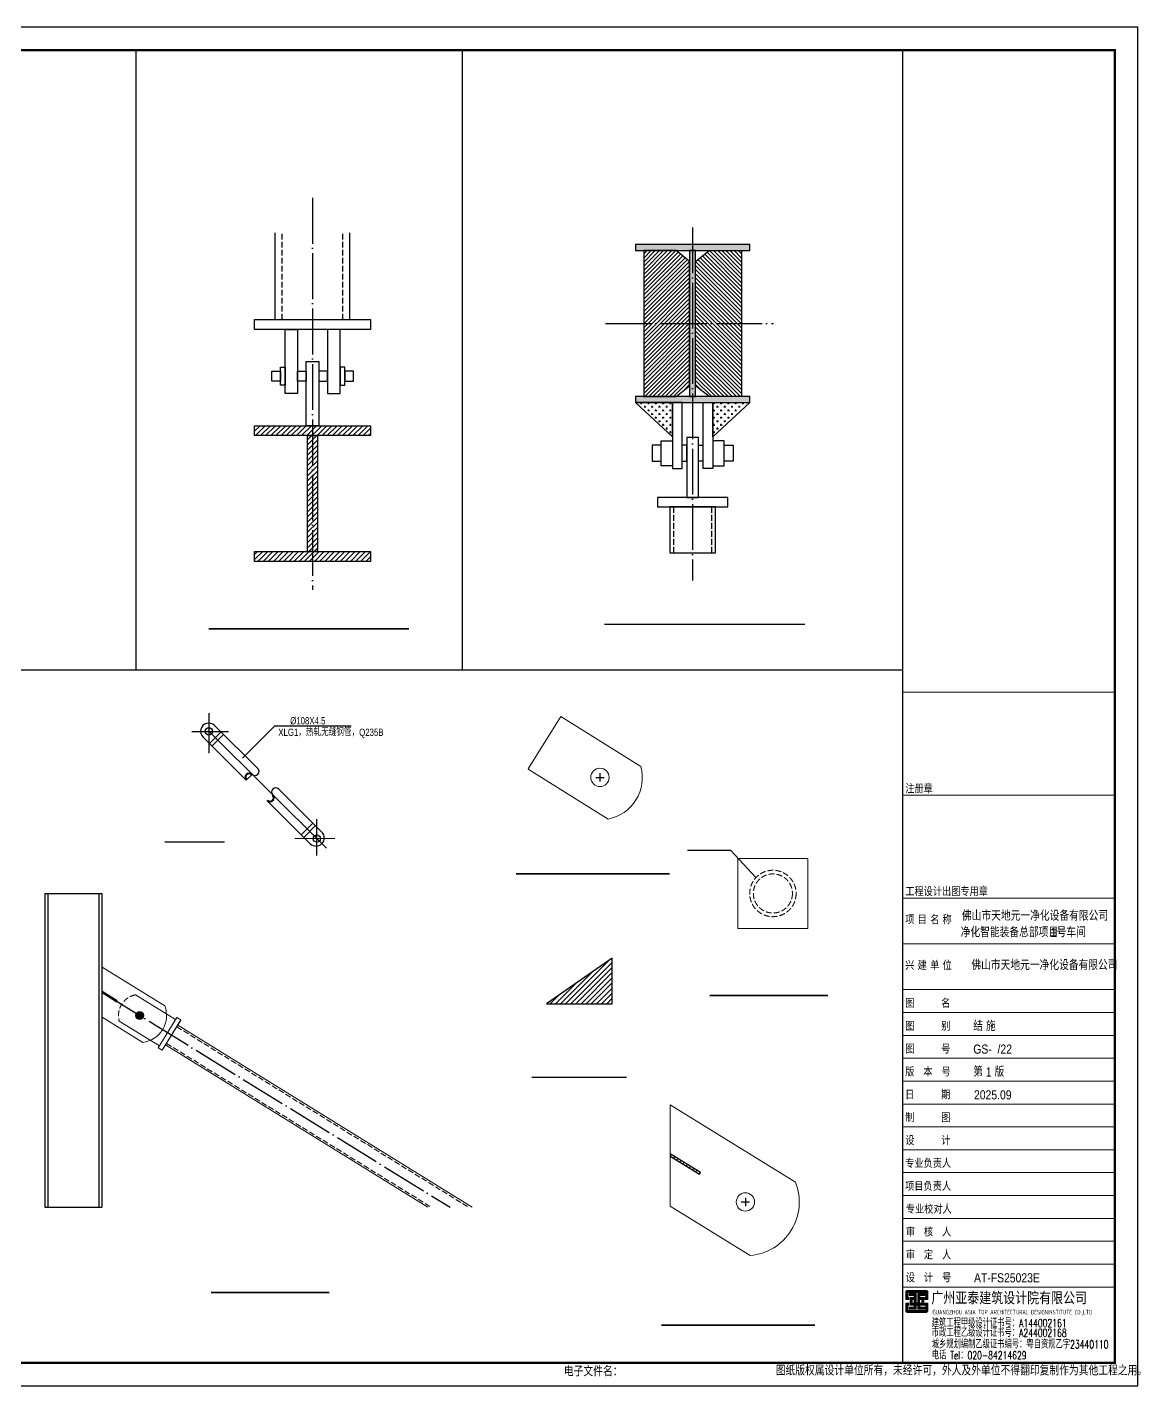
# Model space of a CAD drawing. Extents: x 95752 to 843522, y -411933 to 75567.
# Drawn here: x 686183 to 734763, y -211780 to -152380 of the extents above; entities that cross this region are included whole.
import ezdxf

# ---------------------------------------------------------------- set-up
doc = ezdxf.new("R2010")
doc.units = 0
doc.header["$LTSCALE"] = 1000
doc.header["$MEASUREMENT"] = 0
doc.linetypes.add('DASH', pattern=[0.35, 0.25, -0.1])
doc.linetypes.add('DOTE', pattern=[2.42, 2, -0.2, 0.02, -0.2])
for name, color, linetype in [('13', 4, 'Continuous'), ('4', 4, 'Continuous'), ('_0', 7, 'Continuous'), ('DIM_SYMB', 3, 'Continuous'), ('DOTE', 1, 'Continuous'), ('PUB_TITLE', 4, 'Continuous'), ('文字和字符', 7, 'Continuous'), ('构件', 2, 'Continuous'), ('钢柱', 6, 'Continuous')]:
    doc.layers.add(name, color=color, linetype=linetype)
doc.layers.add('14', color=2, linetype='Continuous', lineweight=20)
doc.layers.add('平立面图撑', color=211, linetype='Continuous', lineweight=18)
doc.styles.add('_HZTXT', font='gs_txt.shx', dxfattribs={"width": 0.8, "bigfont": 'hzdx.shx'})
doc.styles.add('HT', font='simhei.ttf')
doc.styles.add('HZTXT', font='romans.shx', dxfattribs={"width": 0.7, "bigfont": 'hzdx.shx'})
doc.styles.add('hztxt0', font='romans.shx', dxfattribs={"bigfont": 'gbcbig0.shx'})
doc.styles.get("Standard").update_dxf_attribs({"font": 'gbenor.shx', "bigfont": 'gbcbig.shx'})
doc.styles.add('宋体', font='SimSun.ttf')
pattern_1 = [(0, (680145.2, 843215.28), (158.75, 158.75), [79.375, -238.125]), (90, (680184.9, 843175.59), (-158.75, 158.75), [79.375, -238.125])]

# ---------------------------------------------------------------- blocks, each defined once
blk = doc.blocks.new('弘吉车间2')
at = {"layer": '14'}
h = blk.add_hatch(dxfattribs=at)
h.set_pattern_fill('ANSI31', color=256, scale=100, angle=135, style=0)
h.set_pattern_definition([(180, (-226475.39, -78017.824), (-3e-15, -12.5), [])])
edge = h.paths.add_edge_path()
edge.add_line((-9011, 2855), (-9011, 2773))
edge.add_line((-9011, 2773), (-9152, 2773))
edge.add_line((-9152, 2773), (-9152, 3084))
edge.add_arc((-9062, 3084), 90, 90, 180, ccw=False)
edge.add_line((-9062, 3174), (-8271, 3174))
edge.add_arc((-8271, 3084), 90, 0, 90, ccw=False)
edge.add_line((-8181, 3084), (-8181, 2768))
edge.add_line((-8181, 2768), (-8311, 2768))
edge.add_line((-8311, 2768), (-8311, 2862))
edge.add_line((-8311, 2862), (-8282, 2862))
edge.add_line((-8282, 2862), (-8268, 2862))
edge.add_line((-8268, 2862), (-8268, 3074))
edge.add_line((-8268, 3074), (-9055, 3074))
edge.add_line((-9055, 3074), (-9055, 2855))
edge.add_line((-9055, 2855), (-9011, 2855))
h.paths.add_polyline_path([(-8629, 2622), (-8629, 3030), (-8321, 3030), (-8321, 2942), (-8535, 2942), (-8535, 2855), (-8362, 2855), (-8362, 2525), (-8542, 2525), (-8542, 2442), (-8320, 2442), (-8320, 2365), (-8628, 2365), (-8628, 2526), (-8697, 2526), (-8697, 2365), (-9006, 2365), (-9006, 2442), (-8784, 2442), (-8784, 2525), (-8963, 2525), (-8963, 2855), (-8790, 2855), (-8790, 2942), (-9004, 2942), (-9004, 3030), (-8697, 3030), (-8697, 2622)])
h.paths.add_polyline_path([(-8874, 2772), (-8776, 2772), (-8776, 2616), (-8874, 2616)], flags=16)
h.paths.add_polyline_path([(-8452, 2772), (-8549, 2772), (-8549, 2616), (-8452, 2616)], flags=16)
edge = h.paths.add_edge_path()
edge.add_line((-9011, 2525), (-9011, 2607))
edge.add_line((-9011, 2607), (-9152, 2607))
edge.add_line((-9152, 2607), (-9152, 2296))
edge.add_arc((-9062, 2296), 90, 180, 270)
edge.add_line((-9062, 2206), (-8271, 2206))
edge.add_arc((-8271, 2296), 90, 270, 360)
edge.add_line((-8181, 2296), (-8181, 2612))
edge.add_line((-8181, 2612), (-8311, 2612))
edge.add_line((-8311, 2612), (-8311, 2518))
edge.add_line((-8311, 2518), (-8282, 2518))
edge.add_line((-8282, 2518), (-8268, 2518))
edge.add_line((-8268, 2518), (-8268, 2306))
edge.add_line((-8268, 2306), (-9055, 2306))
edge.add_line((-9055, 2306), (-9055, 2525))
edge.add_line((-9055, 2525), (-9011, 2525))
for p, q in [((-9300, 29320), (-9300, 0)), ((-9300, 29320), (0, 29320)), ((-9300, 24820), (0, 24820)), ((-9300, 20320), (0, 20320)), ((-9300, 18320), (0, 18320)), ((-9300, 16320), (0, 16320)), ((-9300, 15320), (0, 15320)), ((-9300, 14320), (0, 14320)), ((-9300, 13320), (0, 13320)), ((-9300, 12320), (0, 12320)), ((-9300, 11320), (0, 11320)), ((-9300, 10320), (0, 10320)), ((-9300, 9320), (0, 9320)), ((-9300, 8320), (0, 8320)), ((-9300, 7320), (0, 7320)), ((-9300, 6320), (0, 6320)), ((-9300, 5320), (0, 5320)), ((-9300, 4320), (0, 4320)), ((-9300, 3320), (0, 3320)), ((-9300, 3320), (0, 3320))]:
    blk.add_line(p, q, dxfattribs=at)
for points in [[(-9300, 0), (0, 0), (0, 29320), (-9300, 29320)], [(-8874, 2772), (-8776, 2772), (-8776, 2616), (-8874, 2616)], [(-8452, 2772), (-8549, 2772), (-8549, 2616), (-8452, 2616)]]:
    blk.add_lwpolyline(points, close=True, dxfattribs=at)
for points in [[(-9011, 2855), (-9011, 2773), (-9152, 2773), (-9152, 3084, -0.414214), (-9062, 3174), (-8271, 3174, -0.414214), (-8181, 3084), (-8181, 2768), (-8311, 2768), (-8311, 2862), (-8282, 2862), (-8268, 2862), (-8268, 3074), (-9055, 3074), (-9055, 2855)], [(-9011, 2525), (-9011, 2607), (-9152, 2607), (-9152, 2296, 0.414214), (-9062, 2206), (-8271, 2206, 0.414214), (-8181, 2296), (-8181, 2612), (-8311, 2612), (-8311, 2518), (-8282, 2518), (-8268, 2518), (-8268, 2306), (-9055, 2306), (-9055, 2525)]]:
    blk.add_lwpolyline(points, format="xyb", close=True, dxfattribs=at)
blk.add_lwpolyline([(-8629, 2622), (-8629, 2622), (-8629, 3030), (-8321, 3030), (-8321, 2942), (-8535, 2942), (-8535, 2855), (-8362, 2855), (-8362, 2525), (-8542, 2525), (-8542, 2442), (-8320, 2442), (-8320, 2365), (-8628, 2365), (-8628, 2526), (-8697, 2526), (-8697, 2365), (-9006, 2365), (-9006, 2442), (-8784, 2442), (-8784, 2525), (-8963, 2525), (-8963, 2855), (-8790, 2855), (-8790, 2942), (-9004, 2942), (-9004, 3030), (-8697, 3030), (-8697, 2622), (-8629, 2622)], dxfattribs=at)
at = {"layer": '13', "color": 7, "style": '_HZTXT', "width": 0.85}
for s, height, p in [('佛山市天地元一净化设备有限公司', 417.91, (-6694, 19336)), ('净化智能装备总部项目-', 417.91, (-6750, 18616)), ('1号车间', 417.9, (-2815, 18616)), ('佛山市天地元一净化设备有限公司', 417.91, (-6282, 17179)), ('结 施', 400, (-6198, 14522)), ('GS-  /22', 400, (-6198, 13522)), ('第 1 版', 400, (-6198, 12522)), ('2025.09', 400, (-6166, 11522)), ('AT-FS25023E', 400, (-6166, 3522))]:
    blk.add_text(s, height=height, dxfattribs=at).set_placement(p)
at = {"layer": '13', "style": 'HZTXT', "width": 0.7}
for s, p in [('建筑工程甲级设计证书号：A144002161', (-8015, 1568)), ('市政工程乙级设计证书号：A244002168', (-8015, 1144)), ('城乡规划编制乙级证书编号：粤自资规乙字23440110', (-8015, 639)), ('电话 Tel：020-84214629', (-8015, 159))]:
    blk.add_text(s, height=350, rotation=359.99972, dxfattribs=at).set_placement(p)
at = {"layer": '14'}
for s, height, style, width, p in [('注册章', 350, '宋体', 0.82, (-9173, 24949)), ('工程设计出图专用章', 350, '宋体', 0.82, (-9173, 20449)), ('名', 350, '宋体', 0.82, (-8081, 19220)), ('称', 350, '宋体', 0.82, (-7542, 19220)), ('项', 350, '宋体', 0.82, (-9176, 19220)), ('目', 350, '宋体', 0.82, (-8632, 19220)), ('兴', 350, '宋体', 0.82, (-9176, 17220)), ('建', 350, '宋体', 0.82, (-8632, 17220)), ('单', 350, '宋体', 0.82, (-8081, 17220)), ('位', 350, '宋体', 0.82, (-7542, 17220)), ('图      名', 350, '宋体', 0.82, (-9176, 15566)), ('图      别', 350, '宋体', 0.82, (-9176, 14566)), ('图      号', 350, '宋体', 0.82, (-9176, 13566)), ('版  本  号', 350, '宋体', 0.82, (-9176, 12566)), ('日      期', 350, '宋体', 0.82, (-9176, 11566)), ('制      图', 350, '宋体', 0.82, (-9176, 10566)), ('设      计', 350, '宋体', 0.82, (-9176, 9566)), ('专业负责人', 350, '宋体', 0.82, (-9176, 8566)), ('项目负责人', 350, '宋体', 0.82, (-9176, 7566)), ('专业校对人', 350, '宋体', 0.82, (-9149, 6566, -24845)), ('审  核  人', 350, '宋体', 0.82, (-9149, 5566, -24845)), ('审  定  人', 350, '宋体', 0.82, (-9149, 4566, -24845)), ('设  计  号', 350, '宋体', 0.82, (-9149, 3566, -24845)), ('广州亚泰建筑设计院有限公司', 480, 'HT', 0.8, (-8033, 2612))]:
    blk.add_text(s, height=height, dxfattribs=dict(at, style=style, width=width)).set_placement(p)
at = {"layer": '14', "width": 0.8}
blk.add_text('GUANGZHOU ASIA TOP ARCHITECTURAL DESIGNINSTITUTE CO.,LTD', height=198, rotation=359.99972, dxfattribs=at).set_placement((-7987, 2124, -24845))
at = {"layer": '14', "style": 'hztxt0'}
for s, p in [('电子文件名：', (-24105, -584)), ('图纸版权属设计单位所有，未经许可，外人及外单位不得翻印复制作为其他工程之用。', (-14838, -548))]:
    blk.add_text(s, height=450, rotation=359.99972, dxfattribs=at).set_placement(p)

msp = doc.modelspace()

# ---------------------------------------------------------------- hatches: boundary and pattern name
h = msp.add_hatch(color=256)
h.paths.add_polyline_path([(712789.7, -162148.7), (717789.7, -162148.7), (717789.7, -161888.7), (712789.7, -161888.7)])
h.paths.add_polyline_path([(715419.7, -168533.7), (715419.7, -162148.7), (715159.7, -162148.7), (715159.7, -168533.7)])
h.paths.add_polyline_path([(712789.7, -168793.7), (717789.7, -168793.7), (717789.7, -168533.7), (712789.7, -168533.7)])
h = msp.add_hatch()
h.set_pattern_fill('ANSI31', color=256, scale=80, style=0)
h.set_pattern_definition([(45, (-65584.9, 161746.14), (-89.802561, 89.802561), [])])
h.paths.add_polyline_path([(713151.2, -162148.7), (713151.2, -168533.7), (714565.2, -168533.7), (715159.7, -168064.6), (715159.7, -162617.8), (714565.2, -162148.7)])
h = msp.add_hatch()
h.set_pattern_fill('ANSI31', color=256, scale=80, style=0)
h.set_pattern_definition([(135, (1496164.32, 161746.14), (89.802561, 89.802561), [])])
h.paths.add_polyline_path([(717428.2, -162148.7), (717428.2, -168533.7), (716014.2, -168533.7), (715419.7, -168064.6), (715419.7, -162617.8), (716014.2, -162148.7)])
h = msp.add_hatch()
h.set_pattern_fill('CROSS', color=2, scale=100, style=0)
h.set_pattern_definition(pattern_1)
h.paths.add_polyline_path([(714409.7, -170293.7), (714409.7, -168793.7), (712789.7, -168793.7)])
h = msp.add_hatch()
h.set_pattern_fill('CROSS', color=2, scale=100, style=0)
h.set_pattern_definition(pattern_1)
h.paths.add_polyline_path([(716169.7, -170293.7), (716169.7, -168793.7), (717789.7, -168793.7)])
h = msp.add_hatch()
h.set_pattern_fill('ANSI31', color=256, scale=100, style=0)
h.set_pattern_definition([(45, (469871.49, 287539.84), (-112.2532, 112.2532), [])])
h.paths.add_polyline_path([(698882.4, -170237.2), (698882.4, -175304.9), (698449.9, -175304.9), (698449.9, -170237.2)])
h.paths.add_polyline_path([(696132.2, -175304.9), (701200, -175304.9), (701200, -175737.4), (696132.2, -175737.4)])
h.paths.add_polyline_path([(696132.2, -169804.7), (701200, -169804.7), (701200, -170237.2), (696132.2, -170237.2)])
h = msp.add_hatch()
h.set_pattern_fill('ANSI31', color=2, scale=100, style=0)
h.set_pattern_definition([(45, (643335.19, 824007.26), (-112.253202, 112.253202), [])])
h.paths.add_polyline_path([(711774.7, -193081.7), (708900.7, -195081.7), (711774.7, -195081.7)])
h = msp.add_hatch()
h.set_pattern_fill('ANSI31', color=2, scale=50, style=0)
h.set_pattern_definition([(45, (336923.18, 4857528.47), (-56.1266008, 56.1266008), [])])
h.paths.add_polyline_path([(689460.5, -194591.1), (690098.5, -194985.3), (690119.6, -194951.3), (689460.5, -194544.1)])
h = msp.add_hatch()
h.set_pattern_fill('ANSI31', color=2, scale=100, style=0)
h.set_pattern_definition([(45, (9236.6, 9902500.94), (-112.2532015, 112.2532015), [])])
h.paths.add_polyline_path([(714311.3, -201738.2), (715587.3, -202526.6), (715629.4, -202458.6), (714311.3, -201644.1)])
at = {"layer": '平立面图撑'}
h = msp.add_hatch(color=256, dxfattribs=at)
edge = h.paths.add_edge_path()
edge.add_arc((691104.8, -195592.8), 177.5, 0, 360)
at = {"layer": '文字和字符'}
h = msp.add_hatch(dxfattribs=at)
h.set_pattern_fill('ANSI31', color=256, scale=8, style=0)
h.set_pattern_definition([(45, (587623.836, -128651.266), (-17.960512, 17.960512), [])])
h.paths.add_polyline_path([(695765.5, -185301.2), (695788, -185278.5, -1), (695996.7, -185068.6), (696019.3, -185045.9, 1)])
h = msp.add_hatch(dxfattribs=at)
h.set_pattern_fill('ANSI31', color=256, scale=8, style=0)
h.set_pattern_definition([(45.341498, (753969.84, -294000.672), (18.067242, -17.8531444), [])])
h.paths.add_polyline_path([(696676.4, -186198.6), (696698.9, -186175.9, 1), (696907.6, -185966), (696930.2, -185943.3, -1)])

# ---------------------------------------------------------------- linework, layer by layer
for p, q in [((690954, -180476.8), (690954, -153380)), ((705212.9, -153380), (705212.9, -180476.8)), ((697031.1, -165158.3), (697031.1, -161375.4)), ((700301.1, -165158.3), (700301.1, -161375.4)), ((632163.1, -180476.8), (724463.1, -180476.8)), ((690954, -180476.8), (713586.9, -180476.8)), ((724463.1, -180476.8), (724463.1, -207573.6)), ((711052.7, -185180.9), (711418.4, -185180.9)), ((711235.6, -184998.1), (711235.6, -185363.7)), ((716957.1, -188376.8), (715065.1, -188376.8)), ((718059.7, -189561.1), (716957.1, -188376.8)), ((717416.9, -203741.5), (717782.6, -203741.5)), ((717599.8, -203558.7), (717599.8, -203924.4))]:
    msp.add_line(p, q)
at = {"linetype": 'DASH'}
for p, q in [((697340.1, -165158.3), (697340.1, -161375.4)), ((699992.1, -165158.3), (699992.1, -161375.4))]:
    msp.add_line(p, q, dxfattribs=at)
at = {"color": 2}
for p, q in [((711774.7, -193081.7), (708900.7, -195081.7)), ((711774.7, -195081.7), (711774.7, -193081.7)), ((708900.7, -195081.7), (711774.7, -195081.7))]:
    msp.add_line(p, q, dxfattribs=at)
for points in [[(712789.7, -162148.7), (717789.7, -162148.7), (717789.7, -161888.7), (712789.7, -161888.7)], [(713151.2, -162148.7), (713151.2, -168533.7), (714565.2, -168533.7), (715159.7, -168064.6), (715159.7, -162617.8), (714565.2, -162148.7)], [(715419.7, -168533.7), (715419.7, -162148.7), (715159.7, -162148.7), (715159.7, -168533.7)], [(717428.2, -162148.7), (717428.2, -168533.7), (716014.2, -168533.7), (715419.7, -168064.6), (715419.7, -162617.8), (716014.2, -162148.7)], [(696132.2, -165158.3), (701200, -165158.3), (701200, -165590.8), (696132.2, -165590.8)], [(697463.6, -165590.8), (698011.6, -165590.8), (698011.6, -168400.8), (697463.6, -168400.8)], [(699868.6, -165590.8), (699320.6, -165590.8), (699320.6, -168400.8), (699868.6, -168400.8)], [(696879.1, -167421.2), (697259.6, -167421.2), (697259.6, -167859.9), (696879.1, -167859.9)], [(697259.6, -167247.3), (697463.6, -167247.3), (697463.6, -168033.8), (697259.6, -168033.8)], [(698011.6, -167421.2), (698392.1, -167421.2), (698392.1, -167859.9), (698011.6, -167859.9)], [(698392.1, -166994.7), (698940.1, -166994.7), (698940.1, -169804.7), (698392.1, -169804.7)], [(699320.6, -167421.2), (698940.1, -167421.2), (698940.1, -167859.9), (699320.6, -167859.9)], [(700072.6, -167247.3), (699868.6, -167247.3), (699868.6, -168033.8), (700072.6, -168033.8)], [(700453.1, -167421.2), (700072.6, -167421.2), (700072.6, -167859.9), (700453.1, -167859.9)], [(712789.7, -168793.7), (717789.7, -168793.7), (717789.7, -168533.7), (712789.7, -168533.7)], [(714409.7, -171679.7), (714829.7, -171679.7), (714829.7, -168793.7), (714409.7, -168793.7)], [(716169.7, -171679.7), (715749.7, -171679.7), (715749.7, -168793.7), (716169.7, -168793.7)], [(696132.2, -169804.7), (701200, -169804.7), (701200, -170237.2), (696132.2, -170237.2)], [(698882.4, -170237.2), (698882.4, -175304.9), (698449.9, -175304.9), (698449.9, -170237.2)], [(713916.7, -170458.2), (714409.7, -170458.2), (714409.7, -171558.2), (713916.7, -171558.2)], [(715029.7, -172936.2), (715549.7, -172936.2), (715549.7, -170316.7), (715029.7, -170316.7)], [(716662.7, -170458.2), (716169.7, -170458.2), (716169.7, -171558.2), (716662.7, -171558.2)], [(716824.7, -173356.2), (716824.7, -172936.2), (713754.7, -172936.2), (713754.7, -173356.2)], [(714289.7, -175356.2), (716289.7, -175356.2), (716289.7, -173356.2), (714289.7, -173356.2)], [(696132.2, -175304.9), (701200, -175304.9), (701200, -175737.4), (696132.2, -175737.4)]]:
    msp.add_lwpolyline(points, close=True)
for points in [[(714409.7, -170293.7), (714409.7, -168793.7), (712789.7, -168793.7)], [(716169.7, -170293.7), (716169.7, -168793.7), (717789.7, -168793.7)], [(689460.5, -194591.1), (690098.5, -194985.3), (690119.6, -194951.3), (689460.5, -194544.1)], [(714311.3, -201738.2), (715587.3, -202526.6), (715629.4, -202458.6), (714311.3, -201644.1)]]:
    msp.add_lwpolyline(points, close=True, dxfattribs=at)
for points in [[(713916.7, -170658.2), (713516.7, -170658.2), (713516.7, -171358.2), (713916.7, -171358.2)], [(714829.7, -171358.2), (715029.7, -171358.2), (715029.7, -170658.2), (714829.7, -170658.2)], [(715749.7, -171358.2), (715549.7, -171358.2), (715549.7, -170658.2), (715749.7, -170658.2)], [(716662.7, -170658.2), (717062.7, -170658.2), (717062.7, -171358.2), (716662.7, -171358.2)]]:
    msp.add_lwpolyline(points)
at = {"linetype": 'DASH'}
msp.add_lwpolyline([(714449.7, -175356.2), (716129.7, -175356.2), (716129.7, -173356.2), (714449.7, -173356.2)], close=True, dxfattribs=at)
at = {"layer": '4'}
for p, q in [((696273.1, -184790.6), (694382.5, -182911.3)), ((695765.5, -185301.2), (693874.6, -183421.5)), ((694154, -183699.3), (694661.8, -183188.8)), ((694267.5, -183812.1), (694775.2, -183301.6)), ((697184, -185688), (699074.5, -187567.3)), ((696676.4, -186198.6), (698566.9, -188077.9)), ((698174.4, -187687.7), (698681.8, -187176.9)), ((698287.9, -187800.5), (698795.3, -187289.7))]:
    msp.add_line(p, q, dxfattribs=at)
for centre, start, end in [((694128.5, -183166.4), 45.214256, 225.214256), ((698820.7, -187822.6), 225.170749, 45.170749)]:
    msp.add_arc(centre, 360, start, end, dxfattribs=at)
at = {"layer": '_0', "color": 2}
msp.add_lwpolyline([(724463.1, -210780), (733763.1, -210780), (733763.1, -153380), (724463.1, -153380)], close=True, dxfattribs=at)
at = {"layer": 'DIM_SYMB', "const_width": 70}
for points in [[(694115.9, -178688.6), (702891.6, -178688.6)], [(711425.6, -178487.1), (720201.3, -178487.1)], [(692199.9, -188002.9), (694815.6, -188002.9)], [(707563.9, -189397.1), (714286.2, -189397.1)], [(716035.2, -194715.2), (721217.5, -194715.2)], [(708252.7, -198292.7), (712408.3, -198292.7)], [(694219.4, -207701.2), (699401.7, -207701.2)], [(713917.9, -209130.6), (720640.2, -209130.6)]]:
    msp.add_lwpolyline(points, dxfattribs=at)
at = {"layer": 'DOTE', "linetype": 'DOTE'}
for p, q in [((698666.1, -159846.7), (698666.1, -176981.2)), ((715289.7, -161137.2), (715289.7, -176574.2)), ((711485.5, -165341.2), (718834, -165341.2))]:
    msp.add_line(p, q, dxfattribs=at)
at = {"layer": 'DOTE'}
for p, q in [((694128.7, -182374.2), (694128.7, -184125.1)), ((693386.5, -183166.6), (694985.2, -183166.6)), ((699273.3, -188280.6), (694094.7, -183132.8)), ((698859.1, -188598.7), (698849.6, -187000)), ((699647.1, -187851.7), (697896.3, -187862.1))]:
    msp.add_line(p, q, dxfattribs=at)
at = {"layer": 'DOTE', "linetype": 'DOTE'}
msp.add_lwpolyline([(689460.5, -194567.6), (704682.6, -203972.6)], dxfattribs=at)
at = {"layer": 'PUB_TITLE'}
msp.add_lwpolyline([(629663.1, -211780), (734763.1, -211780), (734763.1, -152380), (629663.1, -152380)], close=True, dxfattribs=at)
at = {"layer": 'PUB_TITLE', "const_width": 100}
msp.add_lwpolyline([(632163.1, -210780), (733763.1, -210780), (733763.1, -153380), (632163.1, -153380)], close=True, dxfattribs=at)
at = {"layer": '平立面图撑'}
for p, q in [((709529.1, -182520.2), (713028, -184703)), ((708103.5, -184814.9), (711595.7, -187000.6)), ((692201.1, -195163.5), (689460.5, -193470.2)), ((689460.5, -193470.2), (689460.5, -195664.9)), ((692676.3, -195760.5), (690917.5, -194684.4)), ((691237.2, -196762.7), (689460.5, -195664.9)), ((691969.2, -196911.4), (690210.5, -195838.9)), ((692095.5, -197106.7), (692899.6, -195798.3)), ((692095.5, -197106.7), (691916.4, -196996.3)), ((719792.4, -202883), (714311.3, -199496.4)), ((714311.3, -199496.4), (714311.3, -203923)), ((717813, -206086.6), (714311.3, -203923))]:
    msp.add_line(p, q, dxfattribs=at)
for points in [[(709529.1, -182520.2), (708095.9, -184810)], [(692768.3, -196014.7), (705644, -203972.6)], [(692234.8, -196878.2), (703713.4, -203972.6)]]:
    msp.add_lwpolyline(points, dxfattribs=at)
for points in [[(717266.1, -191789.3), (720336.1, -191789.3), (720336.1, -188719.3), (717266.1, -188719.3)], [(692907.5, -195785.5), (692095.5, -197106.7), (691916.7, -196996.5), (692728.7, -195675.3)]]:
    msp.add_lwpolyline(points, close=True, dxfattribs=at)
at = {"layer": '平立面图撑', "linetype": 'DASH'}
for points in [[(692726.2, -196082.8), (705491.8, -203972.6)], [(692276.8, -196810.2), (703865.5, -203972.6)]]:
    msp.add_lwpolyline(points, dxfattribs=at)
at = {"layer": '平立面图撑'}
for centre, radius in [((711235.6, -185180.9), 400), ((691104.8, -195592.8), 177.5), ((717599.8, -203741.5), 400)]:
    msp.add_circle(centre, radius, dxfattribs=at)
at = {"layer": '平立面图撑', "linetype": 'DASH'}
for radius in [1015, 855]:
    msp.add_circle((718801.1, -190254.3), radius, dxfattribs=at)
at = {"layer": '平立面图撑'}
for centre, radius, start, end in [((711235.6, -185180.9), 1855, 281.19358, 14.929752), ((691104.8, -195592.8), 1177.4, 276.45667, 21.384369), ((717599.8, -203741.5), 2354.7, 275.195797, 21.384369)]:
    msp.add_arc(centre, radius, start, end, dxfattribs=at)
at = {"layer": '平立面图撑', "linetype": 'DASH'}
msp.add_arc((691104.8, -195592.8), 927.5, 101.650414, 195.386586, dxfattribs=at)
at = {"layer": '文字和字符', "color": 7}
for p, q in [((695599.2, -184338.7), (697013.4, -182924.5)), ((697013.4, -182924.5), (700362.1, -182924.5))]:
    msp.add_line(p, q, dxfattribs=at)
at = {"layer": '文字和字符'}
msp.add_line((696019.3, -185045.9), (695765.5, -185301.2), dxfattribs=at)
for centre, radius, start, end in [((695892.4, -185173.5), 180, 45.170749, 225.170749), ((695892.4, -185173.5), 148, 45.170749, 225.170749), ((696146.2, -184918.2), 180, 225.170749, 45.170749), ((697057.1, -185815.6), 180, 45.170749, 225.170749), ((696803.3, -186071), 180, 225.170749, 45.170749), ((696803.3, -186071), 148, 225.170749, 45.170749)]:
    msp.add_arc(centre, radius, start, end, dxfattribs=at)
at = {"layer": '构件'}
for centre in [(694128.7, -183166.6), (698854.7, -187856.4)]:
    msp.add_circle(centre, 160, dxfattribs=at)
at = {"layer": '钢柱'}
for points in [[(686960.5, -203972.6), (689460.5, -203972.6), (689460.5, -190269), (686960.5, -190269)], [(687090.5, -203972.6), (689330.5, -203972.6), (689330.5, -190269), (687090.5, -190269)]]:
    msp.add_lwpolyline(points, close=True, dxfattribs=at)

# ---------------------------------------------------------------- block references
at = {"layer": '_0'}
msp.add_blockref('弘吉车间2', (733763.1, -210780), dxfattribs=at)

# ---------------------------------------------------------------- texts
at = {"style": '_HZTXT', "width": 0.8}
for s, p in [('%%C108X4.5', (697687.7, -182864)), ('XLG1，热轧无缝钢管，Q235B', (697167.2, -183367.5))]:
    msp.add_text(s, height=320, dxfattribs=at).set_placement(p)

doc.saveas('drawing.dxf')
